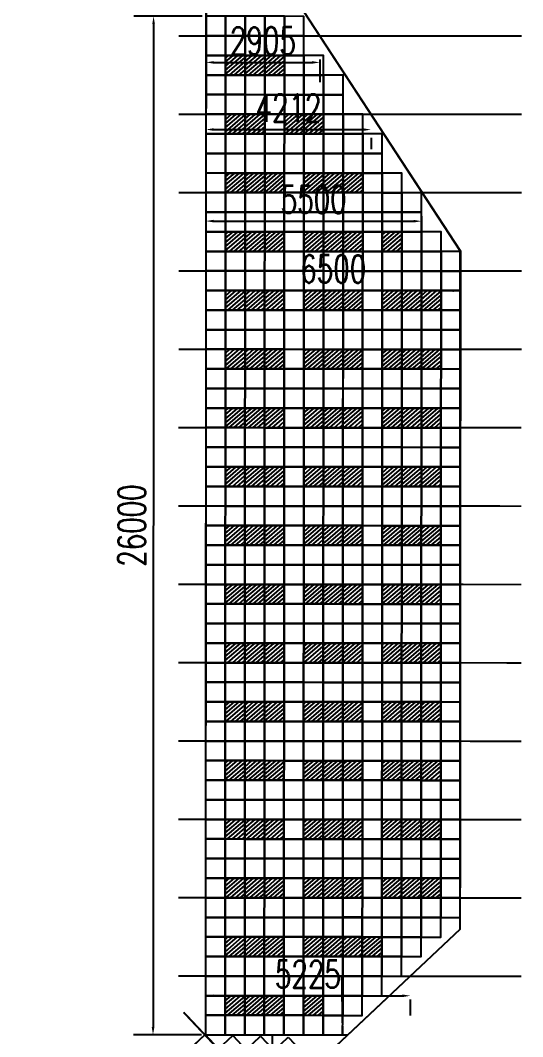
# Model space of a CAD drawing. Extents: x 833816 to 4746262, y -3629782 to -1973088.
# Drawn here: x 1996782 to 2009597, y -2212933 to -2186990 of the extents above; entities that cross this region are included whole.
import ezdxf

# ---------------------------------------------------------------- set-up
doc = ezdxf.new("R2010")
doc.units = 0
doc.header["$LTSCALE"] = 1000
doc.header["$MEASUREMENT"] = 0
doc.header["$PDMODE"] = 32
doc.layers.add('W-FLOAT_BOWL浮筒', color=253, linetype='Continuous')
doc.styles.add('STANDARD_T3', font='simplex.shx', dxfattribs={"width": 0.7, "bigfont": 'gbcbig.shx'})
doc.dimstyles.new('W&&200', dxfattribs={"dimtxt": 700, "dimasz": 200, "dimexe": 500, "dimexo": 600, "dimgap": 200, "dimtad": 1, "dimdec": 0, "dimzin": 0, "dimdsep": 46, "dimtxsty": 'STANDARD_T3', "dimcen": 0.09, "dimclrd": 1, "dimclre": 1, "dimclrt": 7, "dimazin": 2, "dimtfac": 1, "dimtdec": 0, "dimtix": 1, "dimtmove": 2, "dimatfit": 3, "dimfxl": 100, "dimtolj": 1, "dimtzin": 0, "dimarcsym": 0})

# ---------------------------------------------------------------- blocks, each defined once
blk = doc.blocks.new('浮筒')
at = {"layer": 'W-FLOAT_BOWL浮筒'}
blk.add_lwpolyline([(-230.422514301099, -268.1519436870731), (268.1519436870876, -230.4225143010844), (230.422514301099, 268.1519436870876), (-268.1519436870876, 230.422514301099)], close=True, dxfattribs=at)
blk = doc.blocks.new('空格子')
at = {"layer": 'W-FLOAT_BOWL浮筒'}
h = blk.add_hatch(dxfattribs=at)
h.set_pattern_fill('ANSI31', color=256, scale=50)
h.set_pattern_definition([(45, (0, 0), (-56.12660075668221, 56.12660075668221), [])])
h.paths.add_polyline_path([(218.5956631333102, 262.5550514239585), (-279.9787948548328, 224.8256220379262), (-242.2493654687423, -273.7488359502167), (256.3250925194006, -236.0194065642427)])
blk.add_lwpolyline([(-242.2493654687423, -273.7488359502167), (256.3250925194006, -236.0194065642427), (218.5956631333102, 262.5550514239585), (-279.9787948548328, 224.8256220379262)], close=True, dxfattribs=at)
blk = doc.blocks.new('*U214')
at = {"color": 2, "const_width": 50}
blk.add_lwpolyline([(-2309.454609155655, 0), (2309.454609155655, 0)], dxfattribs=at)
blk = doc.blocks.new('*U215')
at = {"color": 0, "linetype": 'ByBlock', "lineweight": -2, "transparency": 16777216}
for p in [(0, 0), (-1.224646799147353e-13, -2000), (-2.449293598294706e-13, -4000)]:
    blk.add_blockref('*U214', p, dxfattribs=at)
blk = doc.blocks.new('*U231')
at = {"color": 2, "const_width": 50}
blk.add_lwpolyline([(-4374.935564219952, 0), (4374.935564219952, 0)], dxfattribs=at)
blk = doc.blocks.new('*U232')
at = {"color": 0, "linetype": 'ByBlock', "lineweight": -2, "transparency": 16777216}
for p in [(0, 0), (-1.224646799147353e-13, -2000), (-2.449293598294706e-13, -4000), (-3.673940397442059e-13, -6000), (-4.898587196589413e-13, -8000), (-6.123233995736766e-13, -10000), (-7.347880794884119e-13, -12000), (-8.572527594031472e-13, -14000), (-9.797174393178826e-13, -16000), (-1.102182119232618e-12, -18000), (-1.224646799147353e-12, -20000), (-1.347111479062088e-12, -22000), (-1.469576158976824e-12, -24000)]:
    blk.add_blockref('*U231', p, dxfattribs=at)
blk = doc.blocks.new('*D234')
at = {"color": 1, "lineweight": -2, "transparency": 16777216}
for p, q in [((2001418.803629024, -2186887.171475172), (1999681.540567456, -2186886.275862818)), ((2000181.437394897, -2187086.533601531), (2000168.239812032, -2212686.530199642)), ((2001405.399833926, -2212887.168020128), (1999668.136772359, -2212886.272407774))]:
    blk.add_line(p, q, dxfattribs=at)
at = {"color": 1, "transparency": 16777216}
for points in [[(2000148.104065994, -2187086.516417179), (2000214.770723801, -2187086.550785884), (2000181.540501013, -2186886.533628108)], [(2000134.906483128, -2212686.513015289), (2000201.573140936, -2212686.547383995), (2000168.136705916, -2212886.530173065)]]:
    blk.add_solid(points, dxfattribs=at)
at = {"layer": 'Defpoints', "color": 0, "transparency": 16777216}
for p in [(2002018.803549292, -2186887.480793521), (2000168.136705916, -2212886.530173065), (2002005.399754195, -2212887.477338477)]:
    blk.add_point(p, dxfattribs=at)
at = {"color": 7, "transparency": 16777216, "insert": (1999624.838676551, -2199886.248358768), "char_height": 700, "attachment_point": 5, "rotation": 89.97046227220912, "style": 'STANDARD_T3'}
blk.add_mtext('\\A1;26000', dxfattribs=at)
blk = doc.blocks.new('*D238')
at = {"color": 1, "lineweight": -2, "transparency": 16777216}
for p, q in [((2001518.214299598, -2187987.222870168), (2001517.895812811, -2188563.583299879)), ((2004423.265893224, -2187988.828151343), (2004422.947406437, -2188565.188581055)), ((2001718.172073571, -2188063.693892734), (2004223.223728266, -2188065.078140874))]:
    blk.add_line(p, q, dxfattribs=at)
at = {"color": 1, "transparency": 16777216}
for points in [[(2001718.19049299, -2188030.36056449), (2001718.153654151, -2188097.027220978), (2001518.172104106, -2188063.583376216)], [(2004223.242147686, -2188031.74481263), (2004223.205308847, -2188098.411469118), (2004423.223697732, -2188065.188657391)]]:
    blk.add_solid(points, dxfattribs=at)
at = {"layer": 'Defpoints', "color": 0, "transparency": 16777216}
for p in [(2001518.545849151, -2187387.222961772), (2004423.597442777, -2187388.828242947), (2004423.223697732, -2188065.188657391)]:
    blk.add_point(p, dxfattribs=at)
at = {"color": 7, "transparency": 16777216, "insert": (2002971.001821343, -2187514.386100774), "char_height": 700, "attachment_point": 5, "rotation": 359.9683393482215, "style": 'STANDARD_T3'}
blk.add_mtext('\\A1;2905', dxfattribs=at)
blk = doc.blocks.new('*D239')
at = {"color": 1, "lineweight": -2, "transparency": 16777216}
for p, q in [((2001717.303629321, -2189777.528200099), (2005529.634497336, -2189779.590990325)), ((2001517.19013781, -2189987.22260817), (2001517.03311677, -2190277.419910175)), ((2005729.520947271, -2189989.501831857), (2005729.363926231, -2190279.699133863))]:
    blk.add_line(p, q, dxfattribs=at)
at = {"color": 1, "transparency": 16777216}
for points in [[(2001717.321665442, -2189744.194871645), (2001717.285593199, -2189810.861528553), (2001517.303658598, -2189777.419983368)], [(2005529.652533457, -2189746.25766187), (2005529.616461214, -2189812.924318778), (2005729.634468059, -2189779.699207056)]]:
    blk.add_solid(points, dxfattribs=at)
at = {"layer": 'Defpoints', "color": 0, "transparency": 16777216}
for p in [(2001517.514788003, -2189387.222696001), (2005729.845597464, -2189389.501919689), (2005729.634468059, -2189779.699207056)]:
    blk.add_point(p, dxfattribs=at)
at = {"color": 7, "transparency": 16777216, "insert": (2003623.766659339, -2189228.559675724), "char_height": 700, "attachment_point": 5, "rotation": 359.96899818864625, "style": 'STANDARD_T3'}
blk.add_mtext('\\A1;4212', dxfattribs=at)
blk = doc.blocks.new('*D240')
at = {"color": 1, "lineweight": -2, "transparency": 16777216}
for p, q in [((2001516.17435301, -2191987.329988489), (2001515.850754374, -2192615.030071952)), ((2001716.108493091, -2192115.133244513), (2006816.107816724, -2192117.762450517)), ((2007016.173623489, -2191990.165406729), (2007015.850024853, -2192617.865490192))]:
    blk.add_line(p, q, dxfattribs=at)
at = {"color": 1, "transparency": 16777216}
for points in [[(2001716.125677444, -2192081.799915608), (2001716.091308738, -2192148.466573416), (2001516.108519668, -2192115.030138395)], [(2006816.125001077, -2192084.429121613), (2006816.090632371, -2192151.095779421), (2007016.107790147, -2192117.865556635)]]:
    blk.add_solid(points, dxfattribs=at)
at = {"layer": 'Defpoints', "color": 0, "transparency": 16777216}
for p in [(2001516.483671364, -2191387.33006822), (2007016.482941843, -2191390.165486461), (2007016.107790147, -2192117.865556635)]:
    blk.add_point(p, dxfattribs=at)
at = {"color": 7, "transparency": 16777216, "insert": (2004266.391696732, -2191566.447920602), "char_height": 700, "attachment_point": 5, "rotation": 359.97046227173234, "style": 'STANDARD_T3'}
blk.add_mtext('\\A1;5500', dxfattribs=at)
blk = doc.blocks.new('*D241')
at = {"color": 1, "lineweight": -2, "transparency": 16777216}
for p, q in [((2001515.133412861, -2193987.222079521), (2001514.920629617, -2194387.122664689)), ((2001715.186646444, -2193887.229153525), (2007815.18578382, -2193890.474904228)), ((2008015.132493612, -2193990.680666335), (2008014.919710368, -2194390.581251503))]:
    blk.add_line(p, q, dxfattribs=at)
at = {"color": 1, "transparency": 16777216}
for points in [[(2001715.204382787, -2193853.89582491), (2001715.168910102, -2193920.56248214), (2001515.186674756, -2193887.122735469)], [(2007815.203520162, -2193857.141575613), (2007815.168047477, -2193923.808232843), (2008015.185755508, -2193890.581322283)]]:
    blk.add_solid(points, dxfattribs=at)
at = {"layer": 'Defpoints', "color": 0, "transparency": 16777216}
for p in [(2001515.452667029, -2193387.222164457), (2008015.45174778, -2193390.680751271), (2008015.185755508, -2193890.581322283)]:
    blk.add_point(p, dxfattribs=at)
at = {"color": 7, "transparency": 16777216, "insert": (2004765.478864786, -2193338.852106735), "char_height": 700, "attachment_point": 5, "rotation": 359.9695134712515, "style": 'STANDARD_T3'}
blk.add_mtext('\\A1;6500', dxfattribs=at)
blk = doc.blocks.new('*D242')
at = {"color": 1, "lineweight": -2, "transparency": 16777216}
for p, q in [((2001706.173059882, -2211889.281828424), (2006531.246801478, -2211889.281828424)), ((2001506.173059882, -2211987.327410502), (2001506.173059882, -2212389.281828424)), ((2006731.246801478, -2211987.327410502), (2006731.246801478, -2212389.281828424))]:
    blk.add_line(p, q, dxfattribs=at)
at = {"color": 1, "transparency": 16777216}
for points in [[(2001706.173059882, -2211855.948495091), (2001706.173059882, -2211922.615161758), (2001506.173059882, -2211889.281828424)], [(2006531.246801478, -2211855.948495091), (2006531.246801478, -2211922.615161758), (2006731.246801478, -2211889.281828424)]]:
    blk.add_solid(points, dxfattribs=at)
at = {"layer": 'Defpoints', "color": 0, "transparency": 16777216}
for p in [(2001506.173059882, -2211387.327410502), (2006731.246801478, -2211387.327410502), (2006731.246801478, -2211889.281828424)]:
    blk.add_point(p, dxfattribs=at)
at = {"color": 7, "transparency": 16777216, "insert": (2004118.70993068, -2211339.281828424), "char_height": 700, "attachment_point": 5, "style": 'STANDARD_T3'}
blk.add_mtext('\\A1;5225', dxfattribs=at)

msp = doc.modelspace()

# ---------------------------------------------------------------- linework, layer by layer
at = {"color": 1}
for points in [[(2001472.565084227, -2319960.253148321), (1988686.300181093, -2319960.253148333), (1981980.024437482, -2310402.999124704), (1990708.424239668, -2304262.936555795), (1988640.825733412, -2282843.316296522), (1999780.346498261, -2256150.701758822), (1999781.538423849, -2217928.802886933), (2008006.79287955, -2210186.70819954), (2008015.709567152, -2192890.573179661), (2004018.864928955, -2186768.932487597), (2004030.160104888, -2164859.127450847)], [(2001529.765206201, -2165624.487400206), (2001505.407185333, -2212872.931727569), (1997281.58507684, -2216848.642252123), (1997279.911598273, -2255595.920230066), (1986086.148908588, -2282474.847185777), (1988078.600636117, -2303056.302303956), (1973589.468523266, -2313248.79803723), (1982549.183742765, -2326013.027284458), (1987602.662454053, -2322460.253148334), (2001472.565084229, -2322460.253148321), (2001472.565084227, -2319960.253148321)]]:
    msp.add_lwpolyline(points, dxfattribs=at)
at = {"color": 6}
for points in [[(2001518.864598134, -2186768.932489732), (2001505.40718646, -2212872.931726509)], [(2005135.648433932, -2212889.198715654), (2008006.79287955, -2210186.70819954), (2008006.79287955, -2192876.91621708), (2004018.864930349, -2186768.932489732)]]:
    msp.add_lwpolyline(points, dxfattribs=at)
at = {"color": 5, "const_width": 50}
for points in [[(2002006.172994587, -2211387.585175797), (2002006.172994587, -2212887.477737107)], [(2004982.043264013, -2211389.119328151), (2005005.399355537, -2212889.023930245)], [(2001505.399820637, -2212887.219573183), (2005135.648433932, -2212889.198715654)], [(2003211.525744011, -2214700.296493171), (2003212.272381208, -2212888.150127626)]]:
    msp.add_lwpolyline(points, dxfattribs=at)
for points in [[(2001505.407185333, -2212872.931727569), (1997281.58507684, -2216848.642252123)], [(1999781.538423849, -2217928.802887925), (2005135.648433932, -2212889.198715654)]]:
    msp.add_lwpolyline(points)

# ---------------------------------------------------------------- block references
for name, p, rotation in [('*U232', (2005197.313444164, -2187389.227117266), 359.9704622717815), ('空格子', (2002280.3769852, -2188132.927313759), 355.6428745828316), ('空格子', (2002780.376918757, -2188133.185079056), 355.6428745828316), ('空格子', (2003280.376852314, -2188133.44284435), 355.6428745828316), ('空格子', (2002279.603688782, -2189632.92711443), 355.6428745828317), ('空格子', (2002779.603622338, -2189633.184879724), 355.6428745828317), ('空格子', (2003779.603489456, -2189633.700410315), 355.6428745828317), ('空格子', (2004279.603423013, -2189633.958175609), 355.6428745828317), ('空格子', (2002278.830392256, -2191132.926915102), 355.6428745828317), ('空格子', (2002778.830325813, -2191133.184680395), 355.6428745828317), ('空格子', (2003278.83025937, -2191133.442445689), 355.6428745828317), ('空格子', (2004278.830126484, -2191133.957976277), 355.6428745828317), ('空格子', (2004778.830060041, -2191134.215741572), 355.6428745828317), ('空格子', (2005278.829993599, -2191134.473506866), 355.6428745828317), ('空格子', (2002278.057096371, -2192632.926715772), 355.6428745828317), ('空格子', (2002778.057029929, -2192633.184481065), 355.6428745828317), ('空格子', (2003278.056963486, -2192633.44224636), 355.6428745828317), ('空格子', (2004278.056830599, -2192633.957776948), 355.6428745828317), ('空格子', (2004778.056764158, -2192634.215542241), 355.6428745828317), ('空格子', (2005278.056697715, -2192634.473307536), 355.6428745828317), ('空格子', (2006278.056564829, -2192634.988838125), 355.6428745828317), ('空格子', (2002277.283800491, -2194132.926516443), 355.6428745828317), ('空格子', (2002777.283734048, -2194133.184281736), 355.6428745828317), ('空格子', (2003277.283667605, -2194133.442047032), 355.6428745828317), ('空格子', (2004277.283534719, -2194133.957577619), 355.6428745828317), ('空格子', (2004777.283468276, -2194134.215342913), 355.6428745828317), ('空格子', (2005277.283401833, -2194134.473108208), 355.6428745828317), ('空格子', (2006277.283268948, -2194134.988638795), 355.6428745828317), ('空格子', (2006777.283202505, -2194135.24640409), 355.6428745828317), ('空格子', (2007277.283136063, -2194135.504169384), 355.6428745828317), ('空格子', (2002276.510504606, -2195632.926317113), 355.6428745828317), ('空格子', (2002776.510438163, -2195633.184082406), 355.6428745828317), ('空格子', (2003276.51037172, -2195633.441847701), 355.6428745828317), ('空格子', (2004276.510238834, -2195633.957378289), 355.6428745828317), ('空格子', (2004776.510172392, -2195634.215143583), 355.6428745828317), ('空格子', (2005276.510105948, -2195634.472908877), 355.6428745828317), ('空格子', (2006276.509973064, -2195634.988439466), 355.6428745828317), ('空格子', (2006776.50990662, -2195635.246204759), 355.6428745828317), ('空格子', (2007276.509840177, -2195635.503970055), 355.6428745828317), ('空格子', (2002275.737208722, -2197132.926117783), 355.6428745828317), ('空格子', (2002775.737142278, -2197133.183883077), 355.6428745828317), ('空格子', (2003275.737075835, -2197133.441648372), 355.6428745828317), ('空格子', (2004275.736942949, -2197133.95717896), 355.6428745828317), ('空格子', (2004775.736876507, -2197134.214944253), 355.6428745828317), ('空格子', (2005275.736810063, -2197134.472709547), 355.6428745828317), ('空格子', (2006275.736677178, -2197134.988240136), 355.6428745828317), ('空格子', (2006775.736610735, -2197135.24600543), 355.6428745828317), ('空格子', (2007275.736544292, -2197135.503770725), 355.6428745828317), ('空格子', (2002274.963912836, -2198632.925918453), 355.6428745828317), ('空格子', (2002774.963846393, -2198633.183683749), 355.6428745828317), ('空格子', (2003274.96377995, -2198633.441449042), 355.6428745828317), ('空格子', (2004274.963647064, -2198633.95697963), 355.6428745828317), ('空格子', (2004774.963580621, -2198634.214744923), 355.6428745828317), ('空格子', (2005274.963514179, -2198634.472510218), 355.6428745828317), ('空格子', (2006274.963381293, -2198634.988040806), 355.6428745828317), ('空格子', (2006774.96331485, -2198635.2458061), 355.6428745828317), ('空格子', (2007274.963248406, -2198635.503571394), 355.6428745828317), ('空格子', (2002274.190616951, -2200132.925719124), 355.6428745828317), ('空格子', (2002774.190550508, -2200133.183484418), 355.6428745828317), ('空格子', (2003274.190484065, -2200133.441249712), 355.6428745828317), ('空格子', (2004274.190351179, -2200133.9567803), 355.6428745828317), ('空格子', (2004774.190284736, -2200134.214545594), 355.6428745828317), ('空格子', (2005274.190218293, -2200134.472310888), 355.6428745828317), ('空格子', (2006274.190085409, -2200134.987841476), 355.6428745828317), ('空格子', (2006774.190018964, -2200135.24560677), 355.6428745828317), ('空格子', (2007274.189952522, -2200135.503372065), 355.6428745828317), ('空格子', (2002273.417321067, -2201632.925519794), 355.6428745828317), ('空格子', (2002773.417254623, -2201633.183285088), 355.6428745828317), ('空格子', (2003273.41718818, -2201633.441050382), 355.6428745828317), ('空格子', (2004273.417055294, -2201633.95658097), 355.6428745828317), ('空格子', (2004773.416988852, -2201634.214346264), 355.6428745828317), ('空格子', (2005273.416922408, -2201634.472111558), 355.6428745828317), ('空格子', (2006273.416789523, -2201634.987642147), 355.6428745828317), ('空格子', (2006773.41672308, -2201635.245407442), 355.6428745828317), ('空格子', (2007273.416656637, -2201635.503172735), 355.6428745828317), ('空格子', (2002272.644025182, -2203132.925320464), 355.6428745828317), ('空格子', (2002772.643958738, -2203133.183085758), 355.6428745828317), ('空格子', (2003272.643892296, -2203133.440851052), 355.6428745828317), ('空格子', (2004272.643759409, -2203133.95638164), 355.6428745828317), ('空格子', (2004772.643692966, -2203134.214146934), 355.6428745828317), ('空格子', (2005272.643626524, -2203134.471912228), 355.6428745828317), ('空格子', (2006272.643493639, -2203134.987442817), 355.6428745828317), ('空格子', (2006772.643427195, -2203135.245208112), 355.6428745828317), ('空格子', (2007272.643360751, -2203135.502973405), 355.6428745828317), ('空格子', (2002271.870729296, -2204632.925121135), 355.6428745828317), ('空格子', (2002771.870662853, -2204633.182886428), 355.6428745828317), ('空格子', (2003271.870596409, -2204633.440651723), 355.6428745828317), ('空格子', (2004271.870463525, -2204633.956182311), 355.6428745828317), ('空格子', (2004771.870397081, -2204634.213947604), 355.6428745828317), ('空格子', (2005271.870330638, -2204634.471712899), 355.6428745828317), ('空格子', (2006271.870197753, -2204634.987243488), 355.6428745828317), ('空格子', (2006771.87013131, -2204635.245008781), 355.6428745828317), ('空格子', (2007271.870064867, -2204635.502774075), 355.6428745828317), ('空格子', (2002271.097433411, -2206132.924921804), 355.6428745828317), ('空格子', (2002771.097366969, -2206133.182687099), 355.6428745828317), ('空格子', (2003271.097300525, -2206133.440452393), 355.6428745828317), ('空格子', (2004271.097167639, -2206133.95598298), 355.6428745828317), ('空格子', (2004771.097101195, -2206134.213748276), 355.6428745828317), ('空格子', (2005271.097034754, -2206134.471513568), 355.6428745828317), ('空格子', (2006271.096901868, -2206134.987044158), 355.6428745828317), ('空格子', (2006771.096835425, -2206135.244809452), 355.6428745828317), ('空格子', (2007271.096768981, -2206135.502574747), 355.6428745828317), ('空格子', (2002270.324137527, -2207632.924722476), 355.6428745828317), ('空格子', (2002770.324071085, -2207633.18248777), 355.6428745828317), ('空格子', (2003270.324004641, -2207633.440253065), 355.6428745828317), ('空格子', (2004270.323871756, -2207633.955783652), 355.6428745828317), ('空格子', (2004770.323805312, -2207634.213548947), 355.6428745828317), ('空格子', (2005270.323738869, -2207634.471314241), 355.6428745828317), ('空格子', (2006270.323605984, -2207634.986844831), 355.6428745828317), ('空格子', (2006770.323539542, -2207635.244610124), 355.6428745828317), ('空格子', (2007270.323473098, -2207635.502375417), 355.6428745828317), ('空格子', (2002269.550841643, -2209132.924523146), 355.6428745828317), ('空格子', (2002769.5507752, -2209133.18228844), 355.6428745828317), ('空格子', (2003269.550708757, -2209133.440053734), 355.6428745828317), ('空格子', (2004269.550575871, -2209133.955584322), 355.6428745828317), ('空格子', (2004769.550509428, -2209134.213349616), 355.6428745828317), ('空格子', (2005269.550442984, -2209134.47111491), 355.6428745828317), ('空格子', (2006269.5503101, -2209134.986645499), 355.6428745828317), ('空格子', (2006769.550243657, -2209135.244410794), 355.6428745828317), ('空格子', (2007269.550177214, -2209135.502176088), 355.6428745828317), ('空格子', (2002268.777414175, -2210633.182089116), 355.6428745828316), ('空格子', (2002768.777347733, -2210633.43985441), 355.6428745828316), ('空格子', (2003268.777278708, -2210633.697619703), 355.6428745828316), ('空格子', (2004268.777414182, -2210633.697619714), 355.6428745828316), ('空格子', (2004768.777347738, -2210633.955385007), 355.6428745828316), ('空格子', (2005268.779353435, -2210630.193714267), 355.6428745828316), ('空格子', (2005768.777148406, -2210634.728680894), 355.6428745828316), ('空格子', (2002268.004251278, -2212132.924124497), 355.6428745828317), ('空格子', (2002768.004182055, -2212133.181889792), 355.6428745828316), ('空格子', (2003268.004115612, -2212133.439655086), 355.6428745828316), ('空格子', (2004268.00398819, -2212133.955185677), 355.6428745828317), ('*U215', (2002531.692244002, -2213993.662021163), 313.2668024039084)]:
    msp.add_blockref(name, p, dxfattribs=dict(rotation=rotation))
at = {"layer": 'W-FLOAT_BOWL浮筒'}
for p, rotation in [((2001768.674699867, -2187137.351877642), 355.6428745829285), ((2002268.674633534, -2187137.609642947), 355.6428745829285), ((2002768.674567092, -2187137.867408241), 355.6428745829285), ((2003268.674500649, -2187138.125173536), 355.6428745829285), ((2003768.674434094, -2187138.382938821), 355.6428745829285), ((2001768.416934572, -2187637.351811199), 355.6428745829285), ((2002268.416868129, -2187637.609576494), 355.6428745829285), ((2002768.416801688, -2187637.867341788), 355.6428745829285), ((2003268.416735244, -2187638.125107085), 355.6428745829285), ((2003768.4166688, -2187638.382872378), 355.6428745829285), ((2001768.159169277, -2188137.351744756), 355.6428745829285), ((2003768.158903504, -2188138.382805935), 355.6428745829285), ((2004267.901071242, -2188138.640438343), 355.6428745829285), ((2001767.901403452, -2188637.351678313), 355.6428745829285), ((2002267.901337008, -2188637.609443607), 355.6428745829285), ((2002767.901270566, -2188637.867208902), 355.6428745829285), ((2003267.901204123, -2188638.124974196), 355.6428745829285), ((2003767.90113768, -2188638.382739492), 355.6428745829285), ((2004267.901071237, -2188638.640504786), 355.6428745829285), ((2004767.901004794, -2188638.898270081), 355.6428745829285), ((2001767.643638158, -2189137.35161187), 355.6428745829285), ((2002267.643571712, -2189137.609377166), 355.6428745829285), ((2002767.64350527, -2189137.86714246), 355.6428745829285), ((2003267.643438824, -2189138.124907755), 355.6428745829285), ((2003767.643372385, -2189138.382673049), 355.6428745829285), ((2004267.643305943, -2189138.640438343), 355.6428745829285), ((2004767.6432395, -2189138.898203639), 355.6428745829285), ((2001767.385872863, -2189637.351545427), 355.6428745829285), ((2003267.38567353, -2189638.124841311), 355.6428745829285), ((2004767.385474205, -2189638.898137195), 355.6428745829285), ((2005267.385407762, -2189639.155902489), 355.6428745829285), ((2001767.128107571, -2190137.351478984), 355.6428745829285), ((2002267.128041126, -2190137.609244279), 355.6428745829285), ((2002767.127974682, -2190137.867009573), 355.6428745829285), ((2003267.127908239, -2190138.124774869), 355.6428745829285), ((2003767.127841798, -2190138.382540163), 355.6428745829285), ((2004267.127775356, -2190138.640305457), 355.6428745829285), ((2004767.127708913, -2190138.898070752), 355.6428745829285), ((2005267.127642469, -2190139.155836046), 355.6428745829285), ((2005767.127576026, -2190139.41360134), 355.6428745829285), ((2001766.870342276, -2190637.351412542), 355.6428745829285), ((2002266.870275833, -2190637.609177836), 355.6428745829285), ((2002766.870209388, -2190637.86694313), 355.6428745829285), ((2003266.870142944, -2190638.124708425), 355.6428745829285), ((2003766.870076504, -2190638.382473719), 355.6428745829285), ((2004266.870010062, -2190638.640239015), 355.6428745829285), ((2004766.869943617, -2190638.898004308), 355.6428745829285), ((2005266.869821686, -2190639.263407589), 355.6428745829285), ((2005766.869810733, -2190639.413534897), 355.6428745829285), ((2001766.612576337, -2191137.351346099), 355.6428745829285), ((2003766.612310566, -2191138.382407276), 355.6428745829285), ((2005766.612044794, -2191139.413468454), 355.6428745829285), ((2006266.61197835, -2191139.671233749), 355.6428745829285), ((2001766.354812338, -2191637.351279655), 355.6428745829285), ((2002266.354745893, -2191637.60904495), 355.6428745829285), ((2002766.354679451, -2191637.866810245), 355.6428745829285), ((2003266.354613006, -2191638.124575539), 355.6428745829285), ((2003766.354546565, -2191638.382340834), 355.6428745829285), ((2004266.354480124, -2191638.640106128), 355.6428745829285), ((2004766.35441368, -2191638.897871424), 355.6428745829285), ((2005266.354291748, -2191639.263274704), 355.6428745829285), ((2005766.354280795, -2191639.413402012), 355.6428745829285), ((2006266.354214351, -2191639.671167307), 355.6428745829285), ((2006766.354147908, -2191639.928932602), 355.6428745829285), ((2001766.097047043, -2192137.351213214), 355.6428745829285), ((2002266.096979948, -2192137.608978505), 355.6428745829285), ((2002766.096913505, -2192137.866743801), 355.6428745829285), ((2003266.096847061, -2192138.124509095), 355.6428745829285), ((2003766.096780621, -2192138.382274389), 355.6428745829285), ((2004266.096714178, -2192138.640039684), 355.6428745829285), ((2004766.096647734, -2192138.897804978), 355.6428745829285), ((2005266.096525802, -2192139.263208259), 355.6428745829285), ((2005766.096514849, -2192139.413335568), 355.6428745829285), ((2006266.096392917, -2192139.778738847), 355.6428745829285), ((2006766.096382615, -2192139.928866157), 355.6428745829285), ((2001765.839281749, -2192637.351146769), 355.6428745829285), ((2003765.839014682, -2192638.382207945), 355.6428745829285), ((2005765.83874891, -2192639.413269124), 355.6428745829285), ((2006765.838750205, -2192639.671034425), 355.6428745829285), ((2007265.838550877, -2192640.18656501), 355.6428745829285), ((2001765.581516454, -2193137.351080326), 355.6428745829285), ((2002265.581450009, -2193137.608845621), 355.6428745829285), ((2002765.581383567, -2193137.866610915), 355.6428745829285), ((2003265.581317122, -2193138.124376209), 355.6428745829285), ((2003765.581250682, -2193138.382141504), 355.6428745829285), ((2004265.58118424, -2193138.639906798), 355.6428745829285), ((2004765.581117796, -2193138.897672093), 355.6428745829285), ((2005265.580995865, -2193139.263075374), 355.6428745829285), ((2005765.58098491, -2193139.413202682), 355.6428745829285), ((2006265.580862979, -2193139.778605962), 355.6428745829285), ((2006765.58098491, -2193139.670967983), 355.6428745829285), ((2007265.580785581, -2193140.186498568), 355.6428745829285), ((2007765.58071914, -2193140.444263861), 355.6428745829285), ((2001765.323751159, -2193637.351013883), 355.6428745829285), ((2002265.323684067, -2193637.608779176), 355.6428745829285), ((2002765.323617624, -2193637.866544471), 355.6428745829285), ((2003265.32355118, -2193638.124309765), 355.6428745829285), ((2003765.323484739, -2193638.38207506), 355.6428745829285), ((2004265.323418296, -2193638.639840354), 355.6428745829285), ((2004765.323351853, -2193638.897605649), 355.6428745829285), ((2005265.323229921, -2193639.263008929), 355.6428745829285), ((2005765.323218967, -2193639.413136238), 355.6428745829285), ((2006265.323097035, -2193639.778539519), 355.6428745829285), ((2006765.323086733, -2193639.928666829), 355.6428745829285), ((2007265.32302029, -2193640.186432123), 355.6428745829285), ((2007765.322953845, -2193640.444197418), 355.6428745829285), ((2001765.065985865, -2194137.350947442), 355.6428745829285), ((2003765.0657188, -2194138.382008617), 355.6428745829285), ((2005765.065453029, -2194139.413069795), 355.6428745829285), ((2007765.065188549, -2194140.444130976), 355.6428745829285), ((2001764.80822057, -2194637.350880998), 355.6428745829285), ((2002264.808154129, -2194637.608646291), 355.6428745829285), ((2002764.808087687, -2194637.866411586), 355.6428745829285), ((2003264.808021241, -2194638.12417688), 355.6428745829285), ((2003764.807954801, -2194638.381942175), 355.6428745829285), ((2004264.807888358, -2194638.639707469), 355.6428745829285), ((2004764.807821916, -2194638.897472765), 355.6428745829285), ((2005264.807699983, -2194639.262876044), 355.6428745829285), ((2005764.807689029, -2194639.413003353), 355.6428745829285), ((2006264.807567098, -2194639.778406634), 355.6428745829285), ((2006764.807689029, -2194639.670768654), 355.6428745829285), ((2007264.807622588, -2194639.928533948), 355.6428745829285), ((2007764.807423255, -2194640.444064534), 355.6428745829285), ((2001764.550455277, -2195137.350814554), 355.6428745829285), ((2002264.550388182, -2195137.608579847), 355.6428745829285), ((2002764.550321738, -2195137.866345142), 355.6428745829285), ((2003264.550255293, -2195138.124110436), 355.6428745829285), ((2003764.550188855, -2195138.381875731), 355.6428745829285), ((2004264.550122411, -2195138.639641025), 355.6428745829285), ((2004764.550055967, -2195138.897406319), 355.6428745829285), ((2005264.549934036, -2195139.2628096), 355.6428745829285), ((2005764.549923082, -2195139.41293691), 355.6428745829285), ((2006264.54980115, -2195139.77834019), 355.6428745829285), ((2006764.549790849, -2195139.928467499), 355.6428745829285), ((2007264.549724404, -2195140.186232793), 355.6428745829285), ((2007764.549657961, -2195140.44399809), 355.6428745829285), ((2001764.29268998, -2195637.350748112), 355.6428745829285), ((2003764.292422915, -2195638.381809286), 355.6428745829285), ((2005764.292157144, -2195639.412870465), 355.6428745829285), ((2007764.291892667, -2195640.443931647), 355.6428745829285), ((2001764.034924685, -2196137.350681668), 355.6428745829285), ((2002264.034858244, -2196137.608446961), 355.6428745829285), ((2002764.034791802, -2196137.866212257), 355.6428745829285), ((2003264.034725355, -2196138.123977551), 355.6428745829285), ((2003764.034658917, -2196138.381742844), 355.6428745829285), ((2004264.034592473, -2196138.639508139), 355.6428745829285), ((2004764.034526029, -2196138.897273434), 355.6428745829285), ((2005264.034404099, -2196139.262676715), 355.6428745829285), ((2005764.034393144, -2196139.412804023), 355.6428745829285), ((2006264.034271213, -2196139.778207303), 355.6428745829285), ((2006764.034393145, -2196139.670569324), 355.6428745829285), ((2007264.034326702, -2196139.928334618), 355.6428745829285), ((2007764.034127372, -2196140.443865204), 355.6428745829285), ((2001763.777159391, -2196637.350615226), 355.6428745829285), ((2002263.777092298, -2196637.608380517), 355.6428745829285), ((2002763.777025854, -2196637.866145812), 355.6428745829285), ((2003263.77695941, -2196638.123911105), 355.6428745829285), ((2003763.77689297, -2196638.381676401), 355.6428745829285), ((2004263.776826527, -2196638.639441695), 355.6428745829285), ((2004763.776760083, -2196638.89720699), 355.6428745829285), ((2005263.776638151, -2196639.26261027), 355.6428745829285), ((2005763.776627197, -2196639.41273758), 355.6428745829285), ((2006263.776505265, -2196639.778140859), 355.6428745829285), ((2006763.776494963, -2196639.928268169), 355.6428745829285), ((2007263.77642852, -2196640.186033464), 355.6428745829285), ((2007763.776362078, -2196640.44379876), 355.6428745829285), ((2001763.519394098, -2197137.350548784), 355.6428745829285), ((2003763.519127029, -2197138.381609957), 355.6428745829285), ((2005763.51886126, -2197139.412671136), 355.6428745829285), ((2007763.518596784, -2197140.443732318), 355.6428745829285), ((2001763.261628803, -2197637.35048234), 355.6428745829285), ((2002263.261562358, -2197637.608247632), 355.6428745829285), ((2002763.261495916, -2197637.866012926), 355.6428745829285), ((2003263.261429471, -2197638.123778221), 355.6428745829285), ((2003763.261363032, -2197638.381543514), 355.6428745829285), ((2004263.261296588, -2197638.63930881), 355.6428745829285), ((2004763.261230145, -2197638.897074105), 355.6428745829285), ((2005263.261108214, -2197639.262477385), 355.6428745829285), ((2005763.261097259, -2197639.412604694), 355.6428745829285), ((2006263.260975328, -2197639.778007974), 355.6428745829285), ((2006763.26109726, -2197639.670369994), 355.6428745829285), ((2007263.261030817, -2197639.928135288), 355.6428745829285), ((2007763.260831488, -2197640.443665875), 355.6428745829285), ((2001763.003863508, -2198137.350415898), 355.6428745829285), ((2002263.003796413, -2198137.608181187), 355.6428745829285), ((2002763.003729969, -2198137.865946482), 355.6428745829285), ((2003263.003663525, -2198138.123711776), 355.6428745829285), ((2003763.003597084, -2198138.381477072), 355.6428745829285), ((2004263.003530642, -2198138.639242366), 355.6428745829285), ((2004763.003464197, -2198138.89700766), 355.6428745829285), ((2005263.003342266, -2198139.262410941), 355.6428745829285), ((2005763.003331313, -2198139.41253825), 355.6428745829285), ((2006263.00320938, -2198139.777941529), 355.6428745829285), ((2006763.003199078, -2198139.928068839), 355.6428745829285), ((2007263.003132634, -2198140.185834134), 355.6428745829285), ((2007763.003066193, -2198140.443599432), 355.6428745829285), ((2001762.746098214, -2198637.350349454), 355.6428745829285), ((2003762.745831145, -2198638.381410628), 355.6428745829285), ((2005762.745565374, -2198639.412471807), 355.6428745829285), ((2007762.745300897, -2198640.443532989), 355.6428745829285), ((2001762.48833292, -2199137.35028301), 355.6428745829285), ((2002262.488266474, -2199137.608048302), 355.6428745829285), ((2002762.488200032, -2199137.865813597), 355.6428745829285), ((2003262.488133586, -2199138.12357889), 355.6428745829285), ((2003762.488067147, -2199138.381344186), 355.6428745829285), ((2004262.488000704, -2199138.639109479), 355.6428745829285), ((2004762.487934259, -2199138.896874775), 355.6428745829285), ((2005262.487812329, -2199139.262278055), 355.6428745829285), ((2005762.487801374, -2199139.412405363), 355.6428745829285), ((2006262.487679444, -2199139.777808644), 355.6428745829285), ((2006762.487801375, -2199139.670170664), 355.6428745829285), ((2007262.487734933, -2199139.927935958), 355.6428745829285), ((2007762.487535605, -2199140.443466547), 355.6428745829285), ((2001762.230567625, -2199637.350216569), 355.6428745829285), ((2002262.230500528, -2199637.607981857), 355.6428745829285), ((2002762.230434082, -2199637.865747152), 355.6428745829285), ((2003262.23036764, -2199638.123512446), 355.6428745829285), ((2003762.230301199, -2199638.381277741), 355.6428745829285), ((2004262.230234757, -2199638.639043035), 355.6428745829285), ((2004762.230168312, -2199638.89680833), 355.6428745829285), ((2005262.230046381, -2199639.262211611), 355.6428745829285), ((2005762.230035427, -2199639.412338919), 355.6428745829285), ((2006262.229913496, -2199639.777742201), 355.6428745829285), ((2006762.229903194, -2199639.927869509), 355.6428745829285), ((2007262.22983675, -2199640.185634803), 355.6428745829285), ((2007762.229770309, -2199640.443400103), 355.6428745829285), ((2001761.97280233, -2200137.350150126), 355.6428745829285), ((2003761.97253526, -2200138.381211298), 355.6428745829285), ((2005761.972269489, -2200139.412272476), 355.6428745829285), ((2007761.972005015, -2200140.443333659), 355.6428745829285), ((2001761.715037035, -2200637.350083683), 355.6428745829285), ((2002261.714970589, -2200637.607848972), 355.6428745829285), ((2002761.714904146, -2200637.865614267), 355.6428745829285), ((2003261.714837702, -2200638.123379561), 355.6428745829285), ((2003761.714771261, -2200638.381144856), 355.6428745829285), ((2004261.714704819, -2200638.63891015), 355.6428745829285), ((2004761.714638375, -2200638.896675446), 355.6428745829285), ((2005261.714516444, -2200639.262078725), 355.6428745829285), ((2005761.714505489, -2200639.412206034), 355.6428745829285), ((2006261.714383558, -2200639.777609314), 355.6428745829285), ((2006761.714505489, -2200639.669971335), 355.6428745829285), ((2007261.714439047, -2200639.927736629), 355.6428745829285), ((2007761.71423972, -2200640.443267217), 355.6428745829285), ((2001761.457271741, -2201137.35001724), 355.6428745829285), ((2002261.457204642, -2201137.607782528), 355.6428745829285), ((2002761.457138198, -2201137.865547822), 355.6428745829285), ((2003261.457071755, -2201138.123313116), 355.6428745829285), ((2003761.457005314, -2201138.381078412), 355.6428745829285), ((2004261.456938873, -2201138.638843706), 355.6428745829285), ((2004761.456872427, -2201138.896609), 355.6428745829285), ((2005261.456750496, -2201139.262012281), 355.6428745829285), ((2005761.456739543, -2201139.412139589), 355.6428745829285), ((2006261.45661761, -2201139.77754287), 355.6428745829285), ((2006761.456607308, -2201139.92767018), 355.6428745829285), ((2007261.456540865, -2201140.185435474), 355.6428745829285), ((2007761.456474426, -2201140.443200774), 355.6428745829285), ((2001761.199506446, -2201637.349950796), 355.6428745829285), ((2003761.199239376, -2201638.381011968), 355.6428745829285), ((2005761.198973605, -2201639.412073146), 355.6428745829285), ((2007761.19870913, -2201640.443134331), 355.6428745829285), ((2001760.941741151, -2202137.349884354), 355.6428745829285), ((2002260.941674703, -2202137.607649643), 355.6428745829285), ((2002760.941608261, -2202137.865414937), 355.6428745829285), ((2003260.941541817, -2202138.123180232), 355.6428745829285), ((2003760.941475377, -2202138.380945527), 355.6428745829285), ((2004260.941408934, -2202138.63871082), 355.6428745829285), ((2004760.94134249, -2202138.896476115), 355.6428745829285), ((2005260.941220559, -2202139.261879395), 355.6428745829285), ((2005760.941209604, -2202139.412006704), 355.6428745829285), ((2006260.941087673, -2202139.777409984), 355.6428745829285), ((2006760.941209604, -2202139.669772005), 355.6428745829285), ((2007260.941143162, -2202139.927537299), 355.6428745829285), ((2007760.940943837, -2202140.443067888), 355.6428745829285), ((2001760.683975857, -2202637.349817912), 355.6428745829285), ((2002260.683908759, -2202637.607583197), 355.6428745829285), ((2002760.683842314, -2202637.865348493), 355.6428745829285), ((2003260.683775869, -2202638.123113787), 355.6428745829285), ((2003760.68370943, -2202638.380879081), 355.6428745829285), ((2004260.683642987, -2202638.638644376), 355.6428745829285), ((2004760.683576541, -2202638.89640967), 355.6428745829285), ((2005260.68345461, -2202639.261812952), 355.6428745829285), ((2005760.683443658, -2202639.41194026), 355.6428745829285), ((2006260.683321725, -2202639.77734354), 355.6428745829285), ((2006760.683311423, -2202639.92747085), 355.6428745829285), ((2007260.68324498, -2202640.185236144), 355.6428745829285), ((2007760.683178543, -2202640.443001447), 355.6428745829285), ((2001760.426210562, -2203137.349751467), 355.6428745829285), ((2003760.42594349, -2203138.380812638), 355.6428745829285), ((2005760.425677719, -2203139.411873816), 355.6428745829285), ((2007760.425413247, -2203140.442935004), 355.6428745829285), ((2001760.168445269, -2203637.349685024), 355.6428745829285), ((2002260.168378819, -2203637.607450312), 355.6428745829285), ((2002760.168312377, -2203637.865215607), 355.6428745829285), ((2003260.16824593, -2203638.122980902), 355.6428745829285), ((2003760.168179492, -2203638.380746196), 355.6428745829285), ((2004260.168113049, -2203638.63851149), 355.6428745829285), ((2004760.168046605, -2203638.896276786), 355.6428745829285), ((2005260.167924674, -2203639.261680066), 355.6428745829285), ((2005760.167913719, -2203639.411807374), 355.6428745829285), ((2006260.167791788, -2203639.777210655), 355.6428745829285), ((2006760.16791372, -2203639.669572675), 355.6428745829285), ((2007260.167847277, -2203639.92733797), 355.6428745829285), ((2007760.167647954, -2203640.442868561), 355.6428745829285), ((2001759.910679973, -2204137.349618581), 355.6428745829285), ((2002259.910612873, -2204137.607383868), 355.6428745829285), ((2002759.910546429, -2204137.865149163), 355.6428745829285), ((2003259.910479985, -2204138.122914457), 355.6428745829285), ((2003759.910413543, -2204138.380679751), 355.6428745829285), ((2004259.910347101, -2204138.638445046), 355.6428745829285), ((2004759.910280658, -2204138.89621034), 355.6428745829285), ((2005259.910158726, -2204139.261613622), 355.6428745829285), ((2005759.910147772, -2204139.41174093), 355.6428745829285), ((2006259.910025841, -2204139.77714421), 355.6428745829285), ((2006759.910015539, -2204139.92727152), 355.6428745829285), ((2007259.909949095, -2204140.185036814), 355.6428745829285), ((2007759.909882658, -2204140.442802117), 355.6428745829285), ((2001759.652914679, -2204637.34955214), 355.6428745829285), ((2003759.652647606, -2204638.380613307), 355.6428745829285), ((2005759.652381833, -2204639.411674486), 355.6428745829285), ((2007759.652117364, -2204640.442735674), 355.6428745829285), ((2001759.395149384, -2205137.349485695), 355.6428745829285), ((2002259.395082933, -2205137.607250982), 355.6428745829285), ((2002759.395016491, -2205137.865016276), 355.6428745829285), ((2003259.394950046, -2205138.122781571), 355.6428745829285), ((2003759.394883607, -2205138.380546866), 355.6428745829285), ((2004259.394817164, -2205138.638312161), 355.6428745829285), ((2004759.39475072, -2205138.896077455), 355.6428745829285), ((2005259.394628789, -2205139.261480736), 355.6428745829285), ((2005759.394617836, -2205139.411608044), 355.6428745829285), ((2006259.394495904, -2205139.777011325), 355.6428745829285), ((2006759.394617835, -2205139.669373345), 355.6428745829285), ((2007259.394551392, -2205139.927138639), 355.6428745829285), ((2007759.394352069, -2205140.442669231), 355.6428745829285), ((2001759.13738409, -2205637.349419253), 355.6428745829285), ((2002259.137316988, -2205637.607184538), 355.6428745829285), ((2002759.137250543, -2205637.864949834), 355.6428745829285), ((2003259.1371841, -2205638.122715126), 355.6428745829285), ((2003759.13711766, -2205638.380480422), 355.6428745829285), ((2004259.137051217, -2205638.638245717), 355.6428745829285), ((2004759.136984773, -2205638.896011011), 355.6428745829285), ((2005259.13686284, -2205639.261414292), 355.6428745829285), ((2005759.136851888, -2205639.4115416), 355.6428745829285), ((2006259.136729955, -2205639.77694488), 355.6428745829285), ((2006759.136719653, -2205639.92707219), 355.6428745829285), ((2007259.13665321, -2205640.184837484), 355.6428745829285), ((2007759.136586774, -2205640.442602788), 355.6428745829285), ((2001758.879618795, -2206137.34935281), 355.6428745829285), ((2003758.879351721, -2206138.380413979), 355.6428745829285), ((2005758.879085948, -2206139.411475157), 355.6428745829285), ((2007758.878821481, -2206140.442536344), 355.6428745829285), ((2001758.621853501, -2206637.349286367), 355.6428745829285), ((2002258.621787048, -2206637.607051653), 355.6428745829285), ((2002758.621720605, -2206637.864816949), 355.6428745829285), ((2003258.621654161, -2206638.122582242), 355.6428745829285), ((2003758.621587721, -2206638.380347536), 355.6428745829285), ((2004258.621521279, -2206638.63811283), 355.6428745829285), ((2004758.621454835, -2206638.895878127), 355.6428745829285), ((2005258.621332904, -2206639.261281406), 355.6428745829285), ((2005758.62132195, -2206639.411408714), 355.6428745829285), ((2006258.621200018, -2206639.776811995), 355.6428745829285), ((2006758.62132195, -2206639.669174016), 355.6428745829285), ((2007258.621255507, -2206639.92693931), 355.6428745829285), ((2007758.621056185, -2206640.442469902), 355.6428745829285), ((2001758.364088207, -2207137.349219925), 355.6428745829285), ((2002258.364021104, -2207137.60698521), 355.6428745829285), ((2002758.36395466, -2207137.864750504), 355.6428745829285), ((2003258.363888216, -2207138.122515799), 355.6428745829285), ((2003758.363821775, -2207138.380281094), 355.6428745829285), ((2004258.363755333, -2207138.638046388), 355.6428745829285), ((2004758.363688889, -2207138.895811682), 355.6428745829285), ((2005258.363566958, -2207139.261214964), 355.6428745829285), ((2005758.363556004, -2207139.411342271), 355.6428745829285), ((2006258.363434072, -2207139.776745551), 355.6428745829285), ((2006758.36342377, -2207139.926872862), 355.6428745829285), ((2007258.363357326, -2207140.184638156), 355.6428745829285), ((2007758.36329089, -2207140.44240346), 355.6428745829285), ((2001758.106322911, -2207637.349153481), 355.6428745829285), ((2003758.106055837, -2207638.38021465), 355.6428745829285), ((2005758.105790066, -2207639.411275828), 355.6428745829285), ((2007758.105525597, -2207640.442337016), 355.6428745829285), ((2001757.848557617, -2208137.349087039), 355.6428745829285), ((2002257.848491165, -2208137.606852325), 355.6428745829285), ((2002757.848424723, -2208137.864617619), 355.6428745829285), ((2003257.848358278, -2208138.122382913), 355.6428745829285), ((2003757.848291838, -2208138.380148208), 355.6428745829285), ((2004257.848225395, -2208138.637913501), 355.6428745829285), ((2004757.848158951, -2208138.895678798), 355.6428745829285), ((2005257.84803702, -2208139.261082077), 355.6428745829285), ((2005757.848026067, -2208139.411209385), 355.6428745829285), ((2006257.847904135, -2208139.776612667), 355.6428745829285), ((2006757.848026067, -2208139.668974688), 355.6428745829285), ((2007257.847959623, -2208139.926739981), 355.6428745829285), ((2007757.847760302, -2208140.442270573), 355.6428745829285), ((2001757.590792323, -2208637.349020595), 355.6428745829285), ((2002257.590725219, -2208637.60678588), 355.6428745829285), ((2002757.590658775, -2208637.864551175), 355.6428745829285), ((2003257.590592331, -2208638.122316468), 355.6428745829285), ((2003757.590525891, -2208638.380081764), 355.6428745829285), ((2004257.590459448, -2208638.637847058), 355.6428745829285), ((2004757.590393004, -2208638.895612353), 355.6428745829285), ((2005257.590271072, -2208639.261015634), 355.6428745829285), ((2005757.590260119, -2208639.411142942), 355.6428745829285), ((2006257.590138187, -2208639.776546222), 355.6428745829285), ((2006757.590127885, -2208639.926673532), 355.6428745829285), ((2007257.590061442, -2208640.184438826), 355.6428745829285), ((2007757.589995006, -2208640.44220413), 355.6428745829285), ((2001757.333027027, -2209137.348954152), 355.6428745829285), ((2003757.332759952, -2209138.38001532), 355.6428745829285), ((2005757.332494181, -2209139.411076499), 355.6428745829285), ((2007757.332229713, -2209140.442137689), 355.6428745829285), ((2001757.075261733, -2209637.348887709), 355.6428745829285), ((2002257.07519528, -2209637.606652995), 355.6428745829285), ((2002757.075128838, -2209637.864418289), 355.6428745829285), ((2003257.075062393, -2209638.122183583), 355.6428745829285), ((2003757.074995954, -2209638.379948877), 355.6428745829285), ((2004257.074929511, -2209638.637714172), 355.6428745829285), ((2004757.074863066, -2209638.895479468), 355.6428745829285), ((2005257.074741135, -2209639.260882748), 355.6428745829285), ((2005757.074730182, -2209639.411010056), 355.6428745829285), ((2006257.074608249, -2209639.776413336), 355.6428745829285), ((2006757.074730182, -2209639.668775357), 355.6428745829285), ((2007257.074663738, -2209639.926540652), 355.6428745829285), ((2007757.074464418, -2209640.442071243), 355.6428745829285), ((2001756.817496439, -2210137.348821265), 355.6428745829285), ((2002256.817297106, -2210137.86435185), 355.6428745829285), ((2002756.817229371, -2210138.122117144), 355.6428745829285), ((2003256.817162928, -2210138.379882438), 355.6428745829285), ((2003756.817363552, -2210138.122117155), 355.6428745829285), ((2004256.81729711, -2210138.379882449), 355.6428745829285), ((2004756.817230667, -2210138.637647743), 355.6428745829285), ((2005256.819103479, -2210135.133742292), 355.6428745829285), ((2005756.817097782, -2210139.153178333), 355.6428745829285), ((2006256.817031337, -2210139.410943628), 355.6428745829285), ((2006756.816964895, -2210139.668708922), 355.6428745829285), ((2007256.816898452, -2210139.926474217), 355.6428745829285), ((2001756.559731144, -2210637.348754823), 355.6428745829285), ((2003756.559598258, -2210638.12205071), 355.6428745829285), ((2006256.5591996, -2210639.668642479), 355.6428745829285), ((2006756.5591996, -2210639.668642479), 355.6428745829285), ((2001756.301965946, -2211137.34868838), 355.6428745829285), ((2002256.301899404, -2211137.606453675), 355.6428745829285), ((2002756.301833061, -2211137.864218969), 355.6428745829285), ((2003256.30176662, -2211138.121984263), 355.6428745829285), ((2003756.301700175, -2211138.379749559), 355.6428745829285), ((2004256.301633731, -2211138.637514853), 355.6428745829285), ((2004756.30156729, -2211138.895280147), 355.6428745829285), ((2005256.303705775, -2211134.875844117), 355.6428745829285), ((2005756.301434403, -2211139.410810736), 355.6428745829285), ((2006256.30136796, -2211139.668576031), 355.6428745829285), ((2001756.044200652, -2211637.348621937), 355.6428745829285), ((2002256.044134209, -2211637.606387232), 355.6428745829285), ((2002756.044067766, -2211637.864152527), 355.6428745829285), ((2003256.044001227, -2211638.121917822), 355.6428745829285), ((2003756.04393488, -2211638.379683115), 355.6428745829285), ((2004256.043868437, -2211638.637448411), 355.6428745829285), ((2004756.043801994, -2211638.895213704), 355.6428745829285), ((2005256.04373555, -2211639.152978999), 355.6428745829285), ((2005756.043669108, -2211639.410744294), 355.6428745829285), ((2001755.786435357, -2212137.348555494), 355.6428745829285), ((2003755.786166902, -2212138.379616673), 355.6428745829285), ((2004755.785970256, -2212139.152912556), 355.6428745829285), ((2005255.785970256, -2212139.152912556), 355.6428745829285), ((2001755.528670063, -2212637.348489051), 355.6428745829285), ((2002255.52860362, -2212637.606254346), 355.6428745829285), ((2002755.528537176, -2212637.864019641), 355.6428745829285), ((2003255.528470736, -2212638.121784935), 355.6428745829285), ((2003755.52840429, -2212638.379550229), 355.6428745829285), ((2004255.528337848, -2212638.637315524), 355.6428745829285), ((2004755.528271405, -2212638.895080819), 355.6428745829285), ((2001487.340980972, -2213233.263125146), 308.9392147151741)]:
    msp.add_blockref('浮筒', p, dxfattribs=dict(at, rotation=rotation))
at = {"layer": 'W-FLOAT_BOWL浮筒', "xscale": -1, "rotation": 137.594390092778}
for p in [(2002194.124263278, -2213254.64984651), (2002900.907545585, -2213276.036567874), (2003607.690827892, -2213297.423289236)]:
    msp.add_blockref('浮筒', p, dxfattribs=at)

# ---------------------------------------------------------------- dimensions: what is measured, and where the dimension line sits
for p1, p2, distance, picture, middle in [((2002018.803549292, -2186887.480793521), (2002005.399754195, -2212887.477338477), -1837.263292425483, '*D234', (1999624.838676551, -2199886.248358768)), ((2001518.545849151, -2187387.222961773), (2004423.597442777, -2187388.828242948), -676.3605177055817, '*D238', (2002971.001821343, -2187514.386100774)), ((2001517.514788003, -2189387.222696001), (2005729.845597464, -2189389.501919688), -390.1973444869959, '*D239', (2003623.766659339, -2189228.559675724)), ((2001516.483671364, -2191387.33006822), (2007016.482941843, -2191390.165486461), -727.7001668750393, '*D240', (2004266.391696732, -2191566.447920602)), ((2001515.452667029, -2193387.222164457), (2008015.45174778, -2193390.680751272), -499.90064177696297, '*D241', (2004765.478864786, -2193338.852106735)), ((2001506.173059882, -2211387.327410502), (2006731.246801478, -2211387.327410502), -501.95441792206844, '*D242', (2004118.70993068, -2211339.281828424))]:
    dim = msp.add_aligned_dim(p1=p1, p2=p2, distance=distance, dimstyle='W&&200')
    dim.commit()
    dim.dimension.update_dxf_attribs({"geometry": picture, "text_midpoint": middle})

doc.saveas('drawing.dxf')
